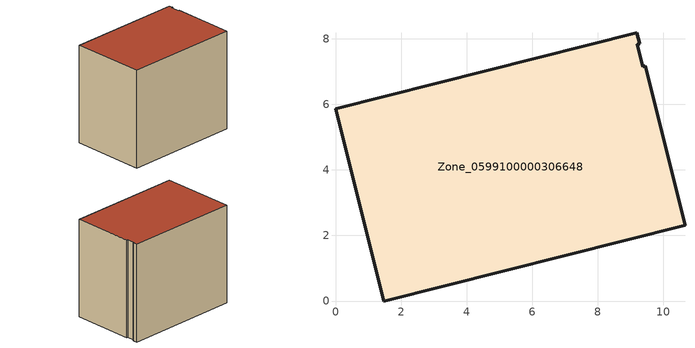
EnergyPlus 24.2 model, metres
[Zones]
Zone_0599100000306648
 floor ground (C_G): 9.28,7.85 9.21,7.84 9.37,7.15 9.45,7.17 10.66,2.31 1.47,0 0,5.86 9.2,8.18 z0
 wall outside (C_F): 1.47,0 10.66,2.31 9.45,7.17 9.37,7.15 9.21,7.84 9.28,7.85 9.2,8.18 0,5.86 1.47,0 z0:8.05
 roof outside (C_R): 9.21,7.84 9.28,7.85 9.2,8.18 0,5.86 1.47,0 10.66,2.31 9.45,7.17 9.37,7.15 z8.05
[BUILDING]
Pand.0599100000306648: North Axis=0; Terrain=City; Loads Convergence Tolerance Value=0.04; Temperature Convergence Tolerance Value=0.4; Solar Distribution=FullExterior; Maximum Number of Warmup Days=25; Minimum Number of Warmup Days=1
[Site:Location]
Rotterdam.The.Hague.AP_ZH_NLD Design_Conditions: Latitude=51.96; Longitude=4.45; Time Zone=1; Elevation=-4.5
[SITE:GROUNDTEMPERATURE:BUILDINGSURFACE]
18, 18, 18, 18, 18, 18, 18, 18, 18, 18, 18, 18
[MATERIAL] Thermal Absorptance=0.9; Solar Absorptance=0.7; Visible Absorptance=0.7
Name | Roughness | Thickness | Conductivity | Density | Specific Heat
G.TI.1975-1991 | MediumSmooth | 0.15 | 0.288461 | 540 | 1210
F.TI.1975-1991 | Rough | 0.3 | 0.230769 | 1920 | 840
R.TI.1975-1991 | MediumRough | 0.2 | 0.153846 | 1500 | 1000
[CONSTRUCTION]
C_G: G.TI.1975-1991
C_F: F.TI.1975-1991
C_R: R.TI.1975-1991
[ZONE]
Zone_0599100000306648: Type=1; Multiplier=1; Ceiling Height=Autocalculate; Volume=Autocalculate; Floor Area=autocalculate; Part of Total Floor Area=Yes
[ZONEINFILTRATION:DESIGNFLOWRATE]
Infil_Zone_0599100000306648: Zone or ZoneList or Space or SpaceList=Zone_0599100000306648; Schedule=AlwaysOn; Design Flow Rate Calculation Method=Flow/Area; Flow Rate per Floor Area=0.003; Constant Term Coefficient=1; Temperature Term Coefficient=0; Velocity Term Coefficient=0; Velocity Squared Term Coefficient=0
[HVACTEMPLATE:ZONE:IDEALLOADSAIRSYSTEM]
Zone_0599100000306648: Maximum Heating Supply Air Temperature=50; Minimum Cooling Supply Air Temperature=13; Maximum Heating Supply Air Humidity Ratio=0.0156; Minimum Cooling Supply Air Humidity Ratio=0.0077; Heating Limit=NoLimit; Cooling Limit=NoLimit; Dehumidification Control Type=ConstantSensibleHeatRatio; Cooling Sensible Heat Ratio=0.7; Dehumidification Setpoint=60; Humidification Control Type=None; Humidification Setpoint=30; Outdoor Air Method=None; Outdoor Air Flow Rate per Person=0.00944; Outdoor Air Flow Rate per Zone Floor Area=0; Outdoor Air Flow Rate per Zone=0; Demand Controlled Ventilation Type=None; Outdoor Air Economizer Type=NoEconomizer; Heat Recovery Type=None; Sensible Heat Recovery Effectiveness=0.7; Latent Heat Recovery Effectiveness=0.65
[ZONECONTROL:THERMOSTAT]
ThermostatControl_Zone_0599100000306648: Zone or ZoneList=Zone_0599100000306648; Control Type Schedule=DualSetpointControlType; Control 1=Thermostat_Zone_0599100000306648; Temperature Difference Between Cutout And Setpoint=0
[THERMOSTATSETPOINT:DUALSETPOINT]
Thermostat_Zone_0599100000306648: Heating Setpoint Temperature Schedule=HeatingSetpoint_Zone_0599100000306648; Cooling Setpoint Temperature Schedule=CoolingSetpoint_Zone_0599100000306648
[SCHEDULE:COMPACT]
HeatingSetpoint_Zone_0599100000306648: Through: 12/31, For: AllDays, Until: 24:00, 21
CoolingSetpoint_Zone_0599100000306648: Through: 12/31, For: AllDays, Until: 24:00, 24
DualSetpointControlType: Through: 12/31, For: AllDays, Until: 24:00, 4
AlwaysOn: Through: 12/31, For: AllDays, Until: 24:00, 1
